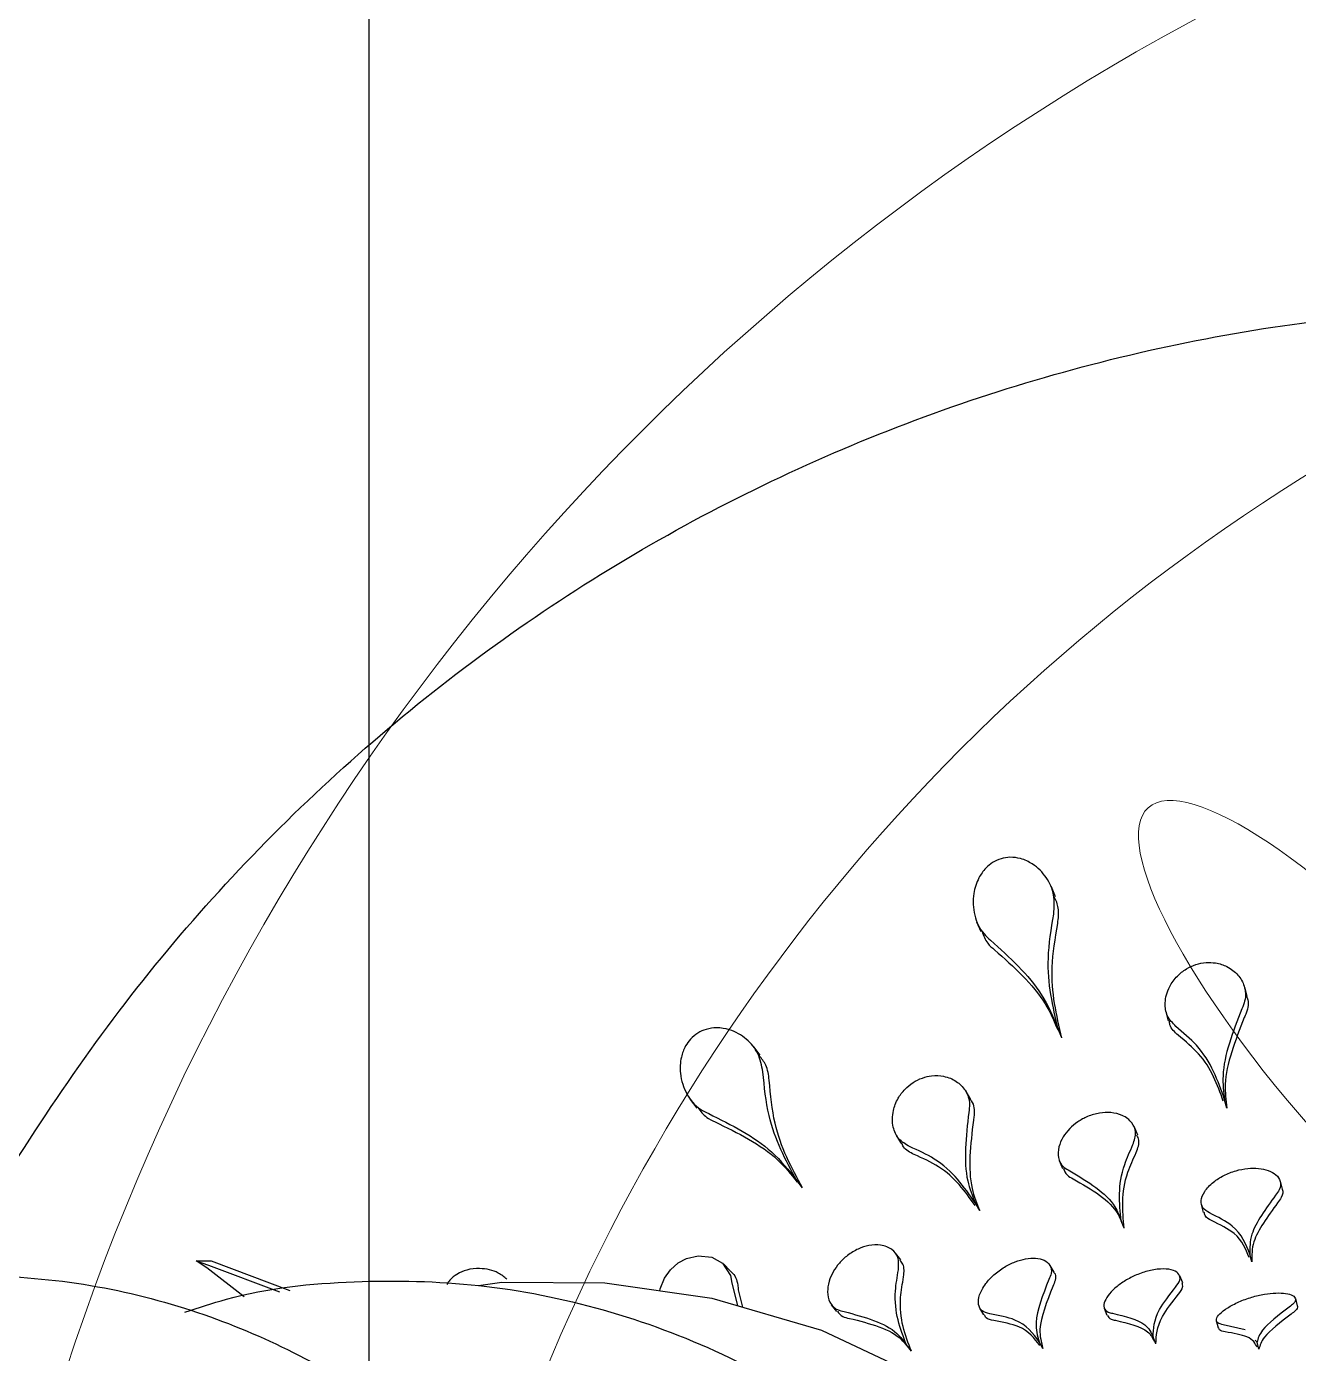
# Model space of a CAD drawing. Header units: millimetres. Extents: x 12325263 to 13848842, y -1463133 to 573208.
# Drawn here: x 12584588.82 to 12584618.47, y -830296.28 to -830265.35 of the extents above; entities that cross this region are included whole.
import ezdxf
from ezdxf.xclip import XClip

# ---------------------------------------------------------------- set-up
doc = ezdxf.new("R2010")
doc.units = ezdxf.units.MM
doc.header["$LTSCALE"] = 1000
doc.header["$XCLIPFRAME"] = 0
doc.linetypes.add('DOTE', pattern=[2.4200000000000004, 2, -0.2, 0.02, -0.2])
for name, color, linetype in [('A-AXIS', 16, 'DOTE'), ('fur202301', 252, 'Continuous'), ('WALL', 5, 'Continuous'), ('WALL-SHATCH', 8, 'Continuous'), ('建筑-楼板开洞', 251, 'Continuous')]:
    doc.layers.add(name, color=color, linetype=linetype)

# ---------------------------------------------------------------- blocks, each defined once
blk = doc.blocks.new('adgshg13-A$C7F010FC0')
at = {"layer": 'WALL-SHATCH'}
h = blk.add_hatch(color=256, dxfattribs=at)
h.dxf.hatch_style = 1
h.paths.add_polyline_path([(-60384.17120504379, -16880.89509773254), (-763.1647881269455, 197.4793643951416), (12587.61850607395, -13153.30393266678), (12587.61850607395, -157996.0197629929), (-162964.8506313562, -188820.4315237999), (-171262.3814957142, -180522.900662899), (-171262.3814957142, -31310.89849328995), (-150707.1909123659, -10755.70791006088), (-131860.0775495768, -7980.895098209381), (-99162.38149428368, -7980.895098209381), (-99162.38149428368, -4980.895097732544), (-76620.42811572552, -4980.895097732544), (-70107.65229141712, -16880.89509773254)], flags=16)
h.paths.add_polyline_path([(-60091.22944009304, -16380.89510011673), (-646.8769880533218, 646.876989364624), (12987.61850607395, -12987.61850786209), (12987.61850607395, -158331.9049158096), (-163100.5840539932, -189250.3835258484), (-171662.3814958334, -180688.5860877037), (-171662.3814958334, -31145.21306848526), (-150777.8961598873, -10260.7277340889), (-131896.6870943308, -7480.895098209381), (-99562.38149428368, -7480.895098209381), (-99562.38149428368, -4580.895097732544), (-76365.55243730545, -4580.895097732544), (-69907.50581622124, -16380.89510774612)])
blk = doc.blocks.new('A$C4C7A72D3')
at = {"layer": 'WALL', "color": 1}
blk.add_blockref('adgshg13-A$C7F010FC0', (210433.0120974779, 205503.5692701337), dxfattribs=at)
blk = doc.blocks.new('qlzw')
at = {"layer": 'A-AXIS'}
blk.add_line((12451166.81071039, 979489.7590900625), (12451166.81071039, 1082089.759090747), dxfattribs=at)
blk = doc.blocks.new('*U1544')
at = {"color": 1, "lineweight": 0}
for radius in [55, 44.5]:
    blk.add_circle((1385, -445), radius, dxfattribs=at)
at = {"color": 1, "lineweight": 0, "extrusion": (0, 0, -0.9999999999999998)}
blk.add_ellipse((1361.194737603073, -423.5656454622513), major_axis=(-6.292103034903455, 5.665435019765821), ratio=0.2570516729456728, dxfattribs=at)
blk = doc.blocks.new('asdgag2019070515155847995')
at = {"color": 1}
for p, q in [((141.4369291849434, -395.9547989589046), (141.2740981937386, -395.7110943586449)), ((141.2740981937386, -395.7110943586449), (141.3694915226661, -395.9975108592771)), ((141.2740981937386, -395.7110943586449), (141.2740981937386, -396.0547394567984)), ((141.2740981937386, -396.0547394567984), (141.9647369501181, -397.8932135938667)), ((141.3694915226661, -395.9975108592771), (141.9973887493834, -397.6534945926396)), ((142.1102052847855, -396.8252316592843), (141.4369291849434, -395.9547989589046)), ((137.710342907114, -407.384903034952), (137.5138913781848, -407.2343873746577)), ((141.352297968464, -408.0040876714047), (141.507673127111, -408.1592289638938)), ((141.7942661044654, -408.1927546671359), (142.3162338789552, -408.3247578668525)), ((141.9455936385784, -408.3438544185483), (142.3515838603489, -408.4453563728603)), ((136.2821441742126, -408.6976989865652), (136.4778772683349, -408.84766422346)), ((139.5729477819987, -409.8408439003979), (139.3980407875497, -409.7068350533373)), ((142.4545377786271, -410.6425158276688), (142.2955334149301, -410.5206911474233)), ((138.5307483391371, -412.1392103290418), (138.3428116366267, -412.0308683410985)), ((141.0897859889083, -412.0039230622351), (141.2490616685245, -412.1259556282312)), ((143.3803954971954, -412.3807472023182), (143.2306615591515, -412.2660252540954)), ((137.3213438438252, -413.6474678834784), (137.5115008985158, -413.7570898428676)), ((133.6040441635996, -414.0033418252133), (133.3753216343466, -413.9087444402394)), ((140.0996624634136, -413.9717323445948), (139.9260975087527, -413.8716754071065)), ((142.5341260966379, -414.0698259388446), (142.3719623859506, -413.976341591333)), ((143.3113110535778, -415.4459309360245), (143.1560711353086, -415.3564380242024)), ((132.5499168464448, -415.6350364045938), (132.7779758723918, -415.7293593513314)), ((141.3773974920623, -415.6084501389996), (141.5397920508403, -415.7020675725071)), ((136.0777361101937, -415.8856160775758), (135.874052592786, -415.80137459049)), ((139.1261008961592, -415.9099531825632), (138.9409665819257, -415.8333834524383)), ((142.5452670527156, -416.9468297982821), (142.3795719654299, -416.8782999587129)), ((140.5116028802004, -417.3421628209762), (140.337234019069, -417.2700455916347)), ((138.1512886639684, -417.5744516994455), (138.3367962415796, -417.6511757838889)), ((143.2081556890626, -418.0801737077418), (143.0478118292522, -418.013857069076)), ((135.6788955181837, -418.3750745033612), (135.4693112135865, -418.3190010812832)), ((141.6122526626568, -418.6286154840491), (141.7781428755261, -418.6972260312759)), ((140.1424548770301, -419.1920247776434), (139.9615997376386, -419.1436377278878)), ((137.7097836858593, -419.7327258529258), (137.516197145218, -419.6809325737995)), ((142.8404844722245, -419.5366148213507), (142.6734189304989, -419.4919171183719)), ((142.879768476123, -420.1566145109828), (142.7608195843641, -419.6509312763228)), ((134.8921000699047, -420.1424735161709), (135.1040863567032, -420.1991895766114)), ((141.2919122399762, -420.3138529491262), (141.1187646228354, -420.2675280107651)), ((143.1675517961849, -420.4384159233887), (143.12361174752, -420.3953892025165)), ((143.3308877986856, -420.4821157947299), (143.1675517961849, -420.4384159233887)), ((139.4175197419245, -420.9759742601891), (139.598661362892, -421.0244379460928)), ((142.1514802542515, -421.3301774618449), (142.3186835986562, -421.3749120355933))]:
    blk.add_line(p, q, dxfattribs=at)
at = {"color": 1, "flags": 128}
for points in [[(141.8472083569504, -402.2907571550459), (141.7715064380318, -402.8350174046936), (141.7838103659451, -405.2338982627844), (142.1407675875816, -407.7261448174831), (142.8916531307623, -410.287833059032), (144.1578221404925, -412.9733757674112), (146.0521398007404, -415.6837908335146), (148.6300152612384, -418.2248886254965), (151.8241434046067, -420.3592903313111), (154.9739451771602, -421.7199519218411), (157.7964515108615, -422.4440838288865), (160.2772267861292, -422.7382976938388), (162.7873081762809, -422.7221104559139), (165.4026008686051, -422.3744905020576), (168.2048727620859, -421.5989367759903), (171.0741836770903, -420.2886916610296), (173.9472732541617, -418.2921596812666), (175.3808497691061, -416.9289922961616), (176.7464505261742, -415.2856620752136), (177.9758447003551, -413.341630966228), (178.9819072242826, -411.0768360754009), (179.6482881738339, -408.5400957032107), (179.8997880029492, -405.8123638387187), (179.8997880029492, -405.8123638387187)], [(141.9675245713443, -406.5165759838419), (141.9227928020991, -406.5218246658333), (141.6777347023599, -406.6215092890197), (141.4820823348127, -406.7617393147084), (141.322332697222, -406.9438169316854), (141.2175779282115, -407.1387162051979), (141.1528846479487, -407.4087809444754), (141.1866269682068, -407.7265644563595), (141.3284604412038, -407.9788074477692), (141.613178731408, -408.1616467051208), (141.7942661044654, -408.1927546671359), (141.7942661044654, -408.1927546671359)]]:
    blk.add_lwpolyline(points, dxfattribs=at)
at = {"color": 1}
for points, knots in [([(143.5307430371176, -371.8752459525131), (143.3663550072815, -372.1474784946186), (142.8999923248775, -372.9197919287835), (142.3043279845733, -374.4169311051373), (141.7838257977273, -376.3395255824435), (141.5902367513627, -378.2711814703653), (141.6571396403015, -380.1503519855905), (141.9814611396287, -382.0498577637482), (142.614387370646, -383.9782452819636), (143.4331980866846, -385.6543464179849), (144.2166239533108, -386.9045197613304), (145.0660630834755, -388.0602164109587), (146.1701004605275, -389.3356386163505), (147.7846324488055, -390.8480373483617), (149.8549946593121, -392.3772527363035), (152.3473186427727, -393.7957566307741), (155.2087319397833, -394.9930947654648), (158.3782069573645, -395.8866495432449), (161.673837458482, -396.3807089331094), (164.8717103071976, -396.4552710182033), (167.7887279179413, -396.1594879050972), (170.3706666433718, -395.569013357861), (172.607955226209, -394.7511214028345), (174.5156156311277, -393.755261551938), (176.1451433137991, -392.6019443159457), (177.5992157713044, -391.2100735798595), (178.8429767773487, -389.4992560704704), (179.6801606470253, -387.5818584615481), (180.0465935179964, -385.6177041559131), (180.0007054011803, -383.7682224476011), (179.5835236005951, -381.9264200886828), (178.7525501758792, -380.1401993752806), (177.9209863629658, -378.8282908991678), (177.2576160053723, -378.1906734943041), (177.1289161432069, -378.0669699652353)], [0, 0, 0, 0, 0.01388035491452171, 0.0393780417375626, 0.07161184206340294, 0.1028335601660912, 0.1270542469344413, 0.1565454751473933, 0.1893909291722147, 0.2166137579500179, 0.2370556499121681, 0.2519367094253457, 0.2770454299045189, 0.3074186002616315, 0.3423018297972287, 0.3796242761627296, 0.4192663786205066, 0.4612520223142804, 0.5049254081984518, 0.5466433857934978, 0.5858978823102147, 0.6227281014660283, 0.6571903789005483, 0.6896744803981254, 0.7203072626493878, 0.7511073626251156, 0.7872055008365074, 0.8257812671747728, 0.8594506465861876, 0.8909937546676496, 0.9229780770724237, 0.9564023304253678, 0.9915416584309799, 1, 1, 1, 1]), ([(142.8966561688576, -384.4687191516859), (142.7742662504315, -384.7535400346969), (142.4590277005918, -385.4871503243921), (142.079693737207, -386.7748957237345), (141.6958373372909, -388.6451311854762), (141.554150986718, -390.945187591482), (141.8282879784238, -393.5493059162982), (142.499545912724, -395.9998335668934), (143.477657135576, -398.2225244174479), (144.7298785680905, -400.2754880638677), (146.312378679635, -402.2503722282709), (148.2979091955349, -404.1522588293883), (150.657415158581, -405.8662915993482), (153.3010240255389, -407.3001419734792), (156.1460384500679, -408.3942256859154), (159.1125729272608, -409.1185299271019), (162.111966951983, -409.4528959725867), (165.0558784834575, -409.4010372940684), (167.8548023959156, -408.9791781948297), (170.3802238167264, -408.2371544237831), (172.5411356643308, -407.2742326403386), (174.4247419866733, -406.1219024356687), (176.2034080754966, -404.6691808250616), (177.8306315857917, -402.8058073438006), (179.0154132109601, -400.7318002543761), (179.6981577470433, -398.7373962693382), (180.0164734746795, -396.846944617806), (180.0294905607589, -394.9306924517732), (179.7343994604889, -393.1285479960497), (179.2244186108001, -391.5742575179902), (178.8106145160273, -390.5807302306639), (178.4949528963771, -390.0596403130912), (178.427361468086, -389.9480613311753)], [0, 0, 0, 0, 0.01356638224066062, 0.03494279450206082, 0.05893404645842246, 0.09814197494072308, 0.1367306290718865, 0.173952028159488, 0.2084539172653347, 0.2411537282514999, 0.2763384662874168, 0.3144440355263639, 0.3543187459080434, 0.3945135048557268, 0.4350455764562193, 0.4758939176718722, 0.5164496193049786, 0.5565636692682248, 0.5962714343966659, 0.6346676108054976, 0.6694976551398711, 0.7007505519613789, 0.7348795038680824, 0.7757753965414127, 0.8181639645188556, 0.8515929237192219, 0.8802828281814097, 0.9132366727874857, 0.9477778542758234, 0.970778041199786, 0.9937428141795902, 1, 1, 1, 1]), ([(142.4717133385129, -395.4460331557784), (142.3637035577558, -395.7672181850648), (141.9308187700808, -397.0544729846297), (141.7037881589495, -399.3509800769971), (141.7608147454448, -402.3090844881372), (142.3426136015914, -405.2237866611104), (143.3899060909171, -408.0435774637735), (144.9896418186836, -410.8208416738198), (147.2465649440419, -413.5131217470043), (150.184648006456, -415.8849728176137), (153.5310709418263, -417.6619128554594), (156.7525548923295, -418.6652111760341), (159.5581286048982, -419.0980598666356), (162.0630167282652, -419.1647794645396), (164.4253500399645, -418.9527513339999), (166.8646098552272, -418.4448792322073), (169.4844140131027, -417.5280746200006), (172.2358388449065, -416.0594608136453), (174.865532212425, -413.9748363189865), (177.0495179777499, -411.3977475823485), (178.5555801594164, -408.7319075016421), (179.476058957167, -406.0736678184476), (179.8991212351248, -403.4921798466821), (179.9401298617013, -401.1115847910987), (179.6805920496117, -399.6872047564248), (179.5630124730524, -399.0419115137192)], [0, 0, 0, 0, 0.01521441620743758, 0.06097678413484459, 0.1049859806344428, 0.149309477412463, 0.1936783526385038, 0.240120383433771, 0.2919011467007232, 0.349755282047423, 0.4075964433317244, 0.4569219176919889, 0.4973670456456183, 0.5319595275194491, 0.5667179467866714, 0.6020971735969476, 0.642973007940542, 0.6907306504939064, 0.7438978119916949, 0.7958773107459063, 0.844687560979919, 0.8894549609336085, 0.930668706746134, 0.9685905350236842, 1, 1, 1, 1]), ([(141.7020849848632, -402.9524113839143), (141.6491638394073, -402.8878858445096), (141.5062116205227, -402.713587407954), (141.4358340895269, -402.3798320129281), (141.4653423149139, -402.0398510783562), (141.5677951702382, -401.8003475031001), (141.6916763575282, -401.6356644168845), (141.7889184264932, -401.5729108626838), (141.8249922331888, -401.5496312279138)], [0, 0, 0, 0, 0.1811645102163043, 0.4893673206440418, 0.6785582553495012, 0.8206779094917012, 0.9334770174610616, 1, 1, 1, 1]), ([(136.8686915510334, -408.9185536745936), (136.7220536959358, -408.8907825044007), (136.4259163008537, -408.8346981871873), (136.090304976562, -408.5499657228938), (135.8874175834935, -408.206892492075), (135.8277550537605, -407.8689572359435), (135.8605700335465, -407.6099487828906), (135.9542008154094, -407.3964024586021), (136.0935859733727, -407.2293311040848), (136.2886256880593, -407.0917877912871), (136.5683791490737, -406.9915048885741), (136.9669970169198, -406.9782757837675), (137.4003665631171, -407.1229792938684), (137.7057457228657, -407.3775427293731), (137.8087442466058, -407.5907111637061), (137.8397704665549, -407.6549238139414)], [0, 0, 0, 0, 0.1086373521703732, 0.2193948134459302, 0.3284504652936774, 0.3953945034721379, 0.4456826611347642, 0.4855959254893889, 0.5256513142130783, 0.5631134582544483, 0.6185076565824279, 0.7015304202608782, 0.8226564665752824, 0.9465788740458967, 1, 1, 1, 1]), ([(137.6955480324104, -407.4043081765412), (137.7810675452929, -407.4651047035004), (137.9264545838814, -407.5684615335194), (138.0012393740471, -407.7340464070439), (138.0320342713967, -407.8022309757071)], [0, 0, 0, 0, 0.5882197831392684, 0.9999999999999999, 0.9999999999999999, 0.9999999999999999, 0.9999999999999999]), ([(137.8397704665549, -407.6549238139414), (138.1058058317285, -408.1869803320733), (138.5211400499102, -409.0176265085465), (139.1661729193293, -409.5245962868212), (139.3980407875497, -409.7068350533373)], [0, 0, 0, 0, 0.6405332793506203, 0.9999999999999999, 0.9999999999999999, 0.9999999999999999, 0.9999999999999999]), ([(138.0320342713967, -407.8022309757071), (138.2928770531435, -408.33696733549), (138.6682569119148, -409.1065084757283), (139.2566664104816, -409.5766233988688), (139.4362037300598, -409.7200663315016)], [0, 0, 0, 0, 0.6948768852128119, 0.9999999999999999, 0.9999999999999999, 0.9999999999999999, 0.9999999999999999]), ([(141.512011940591, -408.1548323054449), (141.5175546302926, -408.16318985424), (141.5864387664478, -408.267056616256), (141.747261519311, -408.3250177892623), (141.9096348194871, -408.3404392205412), (141.9455936385784, -408.3438544185483)], [0, 0, 0, 0, 0.06378127127108672, 0.7926672651789064, 1, 1, 1, 1]), ([(137.0609553747345, -409.065860841074), (136.9384281660896, -409.0496479264693), (136.7210371063557, -409.020882531011), (136.5596310072578, -408.8900430482463), (136.4891975200735, -408.8329480633838)], [0, 0, 0, 0, 0.563625754014345, 1, 1, 1, 1]), ([(139.3980407875497, -409.7068350533373), (138.9245223067701, -409.4499051208259), (138.1852714179549, -409.0487894777907), (137.2168146653567, -408.9529899391346), (136.8686915510334, -408.9185536745936)], [0, 0, 0, 0, 0.6405382687117033, 1, 1, 1, 1]), ([(139.5729477819987, -409.8408439003979), (139.1009376149159, -409.585702874756), (138.3670143412892, -409.1889869888546), (137.4044595335145, -409.0982440244989), (137.0609553747345, -409.065860841074)], [0, 0, 0, 0, 0.6431328889266015, 1, 1, 1, 1]), ([(141.4845170213375, -412.0778134346474), (141.3812346351333, -412.0835455131019), (141.1882825945504, -412.0942541604163), (140.9915159416851, -411.9336184139829), (140.8930825430434, -411.6962087149732), (140.8994071022607, -411.4103869348764), (140.9840070568025, -411.1379170056898), (141.1314463317394, -410.8926376670133), (141.3224856657907, -410.692722937034), (141.5333627350628, -410.5457195772906), (141.7663789596409, -410.4476432747906), (142.0171915593091, -410.4124889505329), (142.2550559930969, -410.4692626565811), (142.4103755371179, -410.6124817640521), (142.4433017082047, -410.7593462010846), (142.4555959559511, -410.8141835739953)], [0, 0, 0, 0, 0.1046713687342077, 0.1955468826840422, 0.296449330050007, 0.3737677869335641, 0.4371775887261016, 0.5009111478070032, 0.5571343843373416, 0.6129709579976147, 0.675765541638137, 0.7507262806881295, 0.840256364811533, 0.94035368751076, 1, 1, 1, 1]), ([(142.4447198051494, -410.6554066038807), (142.492146928329, -410.6911353009637), (142.5790357948281, -410.756592062593), (142.6023428002372, -410.8790920096799), (142.6129279898014, -410.934727001586)], [0, 0, 0, 0, 0.5458365698726447, 1, 1, 1, 1]), ([(142.4555959559511, -410.8141835739953), (142.5802525782492, -411.2872463567182), (142.7430910100229, -411.9052062283154), (143.1380523780826, -412.19749127666), (143.2306615591515, -412.2660252540954)], [0, 0, 0, 0, 0.7655234637984805, 1, 1, 1, 1]), ([(142.6129279898014, -410.934727001586), (142.7321697031148, -411.4120914376108), (142.876040797215, -411.9880556131247), (143.2348449556157, -412.262830877502), (143.296268893173, -412.3098698563408)], [0, 0, 0, 0, 0.828809253095242, 1, 1, 1, 1]), ([(138.6084705116227, -412.3383152161841), (138.5546016967855, -412.2464590531308), (138.4475475004874, -412.0639120051055), (138.1491813634057, -411.9328364733374), (137.8162116198801, -411.9288398937788), (137.5023546472657, -412.0471238445607), (137.2756163072772, -412.2135578422458), (137.1091520108748, -412.4135448522866), (137.0017896564677, -412.6330050227116), (136.9461971300188, -412.8827683376148), (136.9609070641454, -413.1680951237795), (137.0776539018843, -413.4447927559377), (137.3008139820304, -413.6627147407853), (137.5587824180257, -413.753047362261), (137.7481012672652, -413.7264991395059), (137.8108847262338, -413.7176949986606)], [0, 0, 0, 0, 0.09847904298628878, 0.1957088097257974, 0.3073268442669306, 0.3816917503444772, 0.4398184192977554, 0.4892341746372305, 0.5387464798326165, 0.5866526730237818, 0.6537097621169443, 0.7433953390289676, 0.8352374438572595, 0.9453601080008289, 0.9999999999999999, 0.9999999999999999, 0.9999999999999999, 0.9999999999999999]), ([(138.7938080944587, -412.4451588741504), (138.745056982385, -412.3468785390723), (138.68042501132, -412.2165829976439), (138.5540540351067, -412.1652132864692), (138.5230031206738, -412.1525911213248)], [0, 0, 0, 0, 0.7542877839609223, 1, 1, 1, 1]), ([(141.641849093372, -412.1983568670112), (141.5353307903279, -412.2096407128265), (141.3816840695217, -412.2259170480538), (141.2876328183338, -412.1397114869906), (141.2587842049543, -412.113269444555)], [0, 0, 0, 0, 0.6932675805254136, 1, 1, 1, 1]), ([(143.2306615591515, -412.2660252540954), (142.8528583454899, -412.1195139603806), (142.3590915873647, -411.9280322337872), (141.6508508606348, -412.0493268098799), (141.4845170213375, -412.0778134346474)], [0, 0, 0, 0, 0.7651450672774757, 1, 1, 1, 1]), ([(143.3803954971954, -412.3807472023182), (143.0037711996119, -412.2355199420126), (142.5123317709658, -412.0460196713102), (141.806704931194, -412.1695065785898), (141.641849093372, -412.1983568670112)], [0, 0, 0, 0, 0.7663696791499376, 1, 1, 1, 1]), ([(139.9260975087527, -413.8716754071065), (139.5475698434748, -413.6080455119372), (139.0176895132754, -413.2390043058549), (138.699388571782, -412.5384254705277), (138.6084705116227, -412.3383152161841)], [0, 0, 0, 0, 0.7143644065050933, 0.9999999999999999, 0.9999999999999999, 0.9999999999999999, 0.9999999999999999]), ([(139.9843699007761, -413.8635361504857), (139.6513186711818, -413.6285957358778), (139.1694320309907, -413.2886640809593), (138.8824464296922, -412.6442060587578), (138.7938080944587, -412.4451588741504)], [0, 0, 0, 0, 0.6911401860967078, 0.9999999999999999, 0.9999999999999999, 0.9999999999999999, 0.9999999999999999]), ([(133.1887628077529, -415.6985801514238), (133.0380921524484, -415.7098914724193), (132.7338103661314, -415.7327348693507), (132.3301199893467, -415.5451868141536), (132.0406110214535, -415.2668412287603), (131.8923263095785, -414.9562415409018), (131.8553182340693, -414.6977842847118), (131.8897460377775, -414.4674041076214), (131.9811779544689, -414.2699908444774), (132.1347566468176, -414.0866201259196), (132.3808995352592, -413.9172058678232), (132.7662517030258, -413.800920498732), (133.2278138946276, -413.8279813535046), (133.5940430604387, -413.994258946972), (133.7517135273665, -414.1731613154989), (133.7992085460573, -414.2270520108286)], [0, 0, 0, 0, 0.1086373521703196, 0.2193948134459218, 0.3284504652936605, 0.3953945034721361, 0.4456826611347756, 0.4855959254893795, 0.5256513142130711, 0.5631134582544289, 0.6185076565824282, 0.7015304202608438, 0.8226564665753114, 0.9465788740458356, 1, 1, 1, 1]), ([(137.5151630549226, -413.75067946536), (137.524566614069, -413.7588290145504), (137.6216421050485, -413.8429588595172), (137.7968487918843, -413.8580517137307), (137.9600747039076, -413.8306147722178), (137.9962223470211, -413.8245386566268)], [0, 0, 0, 0, 0.07706975190910614, 0.7956100999545449, 1, 1, 1, 1]), ([(137.8108847262338, -413.7176949986606), (138.3778154787142, -413.6529886310454), (139.1711072078906, -413.5624466765439), (139.7584910818841, -413.8030272156466), (139.9260975087527, -413.8716754071065)], [0, 0, 0, 0, 0.7146560686106518, 1, 1, 1, 1]), ([(137.9962223470211, -413.8245386566268), (138.5615923595615, -413.7581207822659), (139.3507553581148, -413.6654124152847), (139.9342059686314, -413.9040568965138), (140.0996624634136, -413.9717323445948)], [0, 0, 0, 0, 0.7164173070913619, 1, 1, 1, 1]), ([(133.5945691596717, -414.0263380152173), (133.6919421032071, -414.0620157765225), (133.8591073525604, -414.1232656717766), (133.9748015932273, -414.2618101520929), (134.0231045235414, -414.319653163082)], [0, 0, 0, 0, 0.5824949950322259, 1, 1, 1, 1]), ([(142.5051680952311, -414.2074316899525), (142.4873966996092, -414.1410524469102), (142.4518856254872, -414.0084122889093), (142.2936866679229, -413.9293403374031), (142.0746607659385, -413.9504079006729), (141.8260030148085, -414.0832716369769), (141.5950363690499, -414.294666396745), (141.4140826039948, -414.5397466521244), (141.2871436374262, -414.8017103958991), (141.2175872100051, -415.0533583773067), (141.2035785324406, -415.289177289349), (141.252214561915, -415.4933486115187), (141.3719196228776, -415.6289911285858), (141.5341707793996, -415.6589838513755), (141.6596233739983, -415.6067715549725), (141.7075823098421, -415.586811477202)], [0, 0, 0, 0, 0.0858796400013147, 0.1716061930840068, 0.2630592345904473, 0.3546407551291763, 0.4242962488531052, 0.494216484213342, 0.5575532949871999, 0.6199147975626713, 0.6874341144836633, 0.7640420864073086, 0.8505339508250965, 0.9428610675745255, 1, 1, 1, 1]), ([(142.6661049437243, -414.3002087827772), (142.6515992649365, -414.2299049649155), (142.6301220944151, -414.125812840357), (142.552012669621, -414.0933213650133), (142.5266583438497, -414.0827746263822)], [0, 0, 0, 0, 0.6753999929984973, 1, 1, 1, 1]), ([(133.7992085460573, -414.2270520108286), (134.2017043475062, -414.6712271978031), (134.8300804675091, -415.3646731211338), (135.5980081525631, -415.6859031071654), (135.874052592786, -415.80137459049)], [0, 0, 0, 0, 0.6405332793506867, 1, 1, 1, 1]), ([(134.0231045235414, -414.319653163082), (134.4210173385218, -414.7685001110076), (134.9860760231968, -415.4058881246019), (135.6790277024265, -415.7033678726875), (135.8840046487749, -415.791363175842)], [0, 0, 0, 0, 0.7041973434231127, 1, 1, 1, 1]), ([(143.1560711353086, -415.3564380242024), (142.9609907821286, -415.2121045078966), (142.6506651293021, -414.9825048193452), (142.5445689090993, -414.4173227290739), (142.5051680952311, -414.2074316899525)], [0, 0, 0, 0, 0.6286311183902829, 1, 1, 1, 1]), ([(143.2467650857288, -415.3733748731902), (143.0791635559872, -415.2463568265666), (142.7976496550255, -415.033009466948), (142.7039996641688, -414.5113102371106), (142.6661049437243, -414.3002087827772)], [0, 0, 0, 0, 0.595357941726655, 1, 1, 1, 1]), ([(141.7075823098421, -415.586811477202), (142.0676246243529, -415.4432155094692), (142.642083508661, -415.2141036352259), (143.0163691828493, -415.3177514976705), (143.1560711353086, -415.3564380242024)], [0, 0, 0, 0, 0.62675039475964, 1, 1, 1, 1]), ([(135.874052592786, -415.80137459049), (135.3414820143953, -415.6766994378995), (134.5100397563074, -415.48205822194), (133.5381279501598, -415.6413285582676), (133.1887628077529, -415.6985801514238)], [0, 0, 0, 0, 0.6405382687116835, 0.9999999999999999, 0.9999999999999999, 0.9999999999999999, 0.9999999999999999]), ([(136.0777361101937, -415.8856160775758), (135.5470538474619, -415.7622833205387), (134.7219020396005, -415.5705146139371), (133.7570004467852, -415.7331441682763), (133.4126587850042, -415.7911813036771)], [0, 0, 0, 0, 0.6431328889265868, 0.9999999999999999, 0.9999999999999999, 0.9999999999999999, 0.9999999999999999]), ([(141.8685191583354, -415.6795885699685), (142.2270082873292, -415.5353535513859), (142.7995005398989, -415.305016233644), (143.1720488932915, -415.4075884466874), (143.3113110535778, -415.4459309360245)], [0, 0, 0, 0, 0.6261903449842067, 1, 1, 1, 1]), ([(133.4126587850042, -415.7911813036771), (133.2886432493106, -415.8072414204362), (133.0659969495609, -415.8360742937075), (132.8712176745757, -415.7505100233248), (132.7849318378139, -415.7126056509442)], [0, 0, 0, 0, 0.5570069991029544, 0.9999999999999999, 0.9999999999999999, 0.9999999999999999, 0.9999999999999999]), ([(138.564005445689, -417.5444706452545), (138.4639112579171, -417.5769374499214), (138.2769154673442, -417.6375918938429), (138.0397075326182, -417.5340039973962), (137.8784803303424, -417.3307278001448), (137.8071304357145, -417.0534538828651), (137.816290068673, -416.7686588569195), (137.894498631591, -416.4937171282945), (138.0277814422734, -416.2511688471423), (138.1948812257033, -416.0544787923573), (138.39701188053, -415.8992005370092), (138.6337743666954, -415.7999523604522), (138.8829655817244, -415.7927004749072), (139.0747854944784, -415.8902865905548), (139.1473547350615, -416.0232831992907), (139.1744511842262, -416.0729424998863)], [0, 0, 0, 0, 0.1046713687328019, 0.1955468826824635, 0.2964493300483491, 0.3737677869322529, 0.4371775887249931, 0.5009111478061407, 0.557134384336512, 0.6129709579967263, 0.6757655416371197, 0.7507262806868876, 0.8402563648101459, 0.9403536875091599, 1, 1, 1, 1]), ([(139.1197162047029, -415.9254629043862), (139.1746551929973, -415.9470772608765), (139.2764663731214, -415.987132296199), (139.3320694910362, -416.0977792254416), (139.3576682554558, -416.1487192661734)], [0, 0, 0, 0, 0.5396163275025377, 1, 1, 1, 1]), ([(141.5399867969099, -415.7017259269487), (141.5402454903815, -415.7020261842408), (141.5824327105656, -415.7509902736056), (141.6983936356846, -415.7476612402825), (141.8214102340862, -415.6984383578529), (141.8685191583354, -415.6795885699685)], [0, 0, 0, 0, 0.003792734106686998, 0.6185047563859074, 1, 1, 1, 1]), ([(139.1744511842262, -416.0729424998863), (139.4267128387, -416.49645774276), (139.756241138326, -417.0496938694851), (140.2268801864702, -417.2281919785892), (140.337234019069, -417.2700455916347)], [0, 0, 0, 0, 0.7655234637984721, 0.9999999999999999, 0.9999999999999999, 0.9999999999999999, 0.9999999999999999]), ([(139.3576682554558, -416.1487192661734), (139.6054067332298, -416.5788597145583), (139.9003388476558, -417.090940908296), (140.3242824559566, -417.2610032664961), (140.3921198602766, -417.2882158229477)], [0, 0, 0, 0, 0.8399848533906261, 1, 1, 1, 1]), ([(141.8832345590927, -418.5400142805302), (141.8277822269592, -418.5792231573723), (141.7169344301801, -418.6576007186086), (141.5815263630357, -418.6332320954534), (141.4856105414219, -418.5040223393007), (141.4483403749764, -418.2697520097136), (141.481371473521, -417.9717718106695), (141.5761492454913, -417.6658545653918), (141.7108414785471, -417.3915788076119), (141.8700069158804, -417.1611671741121), (142.0445258794352, -416.9821553463116), (142.2210933973547, -416.8715936231893), (142.3745082828682, -416.8556736913742), (142.4654101331253, -416.9330409551039), (142.486247488996, -417.0328748599277), (142.4936802785378, -417.0684861351619)], [0, 0, 0, 0, 0.08268954722005162, 0.1652943046787503, 0.2515680544604957, 0.3387120875767178, 0.4209784028489567, 0.4948957916712058, 0.5627549355260659, 0.629951579336804, 0.701267488201818, 0.7794133665264801, 0.8640836743493834, 0.9515179353722049, 1, 1, 1, 1]), ([(140.337234019069, -417.2700455916347), (139.9240882645827, -417.2275079662213), (139.3841308497358, -417.1719137741602), (138.7199836906511, -417.4736146957148), (138.564005445689, -417.5444706452545)], [0, 0, 0, 0, 0.765145067277461, 1, 1, 1, 1]), ([(142.4936802785378, -417.0684861351619), (142.5650410302915, -417.3643303388963), (142.6825758304913, -417.8516008871957), (142.9447970574256, -417.9680927422014), (143.0478118292522, -418.013857069076)], [0, 0, 0, 0, 0.607145659324058, 1, 1, 1, 1]), ([(142.5426145580132, -416.9532967631822), (142.5772061306052, -416.9733150085085), (142.6337709450163, -417.0060492284247), (142.6515262448229, -417.1000907946145), (142.6584234635811, -417.1366222925135)], [0, 0, 0, 0, 0.6115388023134791, 1, 1, 1, 1]), ([(142.6584234635811, -417.1366222925135), (142.7270881971344, -417.436270531558), (142.8304094376508, -417.8871575869853), (143.0660551518667, -417.9995670299395), (143.1450966245029, -418.0372719726292)], [0, 0, 0, 0, 0.6645749362639592, 1, 1, 1, 1]), ([(140.5116028802004, -417.3421628209762), (140.0999127482064, -417.3005629140534), (139.5627175387926, -417.2462811369332), (138.9016645457596, -417.5494240335538), (138.7472225171514, -417.6202474115416)], [0, 0, 0, 0, 0.7663696791499073, 0.9999999999999999, 0.9999999999999999, 0.9999999999999999, 0.9999999999999999]), ([(138.7472225171514, -417.6202474115416), (138.6454941513948, -417.6587004705216), (138.4970284735318, -417.7148201115779), (138.3797937647905, -417.6552191281226), (138.3428880164865, -417.6364566153497)], [0, 0, 0, 0, 0.6851979003239449, 1, 1, 1, 1]), ([(143.0478118292522, -418.013857069076), (142.8520355150104, -418.021106600936), (142.5299020998646, -418.0330350970617), (142.0654257589485, -418.397178662417), (141.8832345590927, -418.5400142805302)], [0, 0, 0, 0, 0.6077491637325645, 1, 1, 1, 1]), ([(143.2081556890626, -418.0801737077418), (143.0133216155227, -418.0877362236497), (142.6925865190569, -418.1001855896902), (142.2296847552061, -418.4649616241804), (142.047977744136, -418.6081504331087)], [0, 0, 0, 0, 0.6074610250269996, 1, 1, 1, 1]), ([(135.8082098932937, -418.5453025096213), (135.7306844030973, -418.4707186959567), (135.576616928447, -418.3224972242024), (135.2488738012034, -418.2737264762982), (134.9214406353422, -418.3565427201102), (134.6455608941615, -418.5523501253338), (134.467925689416, -418.7719407860423), (134.3582908799872, -419.0082222152851), (134.3117342866026, -419.247915705957), (134.3239720466081, -419.5033781859674), (134.4145871305373, -419.7748595416197), (134.602943372447, -420.011450044869), (134.8800465215463, -420.163610260759), (135.1573381528724, -420.1835806215531), (135.3360749445856, -420.108649885573), (135.3953491020948, -420.0838007417042)], [0, 0, 0, 0, 0.09847904299159506, 0.1957088097305953, 0.307326844270955, 0.38169175034769, 0.4398184193003425, 0.4892341746394235, 0.5387464798342988, 0.5866526730252616, 0.6537097621180588, 0.7433953390296275, 0.8352374438574798, 0.9453601080003753, 1, 1, 1, 1]), ([(136.0149271027185, -418.6006088485592), (135.9407560662366, -418.5183097543195), (135.84346912615, -418.4103616099455), (135.7073252375703, -418.3936375058256), (135.6749767183792, -418.3896637700382)], [0, 0, 0, 0, 0.7623947899023532, 1, 1, 1, 1]), ([(137.516197145218, -419.6809325737995), (137.0726766779553, -419.5253644676413), (136.4518164659385, -419.3075931119965), (135.9512029406615, -418.7146641236031), (135.8082098932937, -418.5453025096213)], [0, 0, 0, 0, 0.7143644065119629, 1, 1, 1, 1]), ([(137.5507441312075, -419.6498278955114), (137.1654928291682, -419.5118876500055), (136.6055063686799, -419.3113830301445), (136.1553816180676, -418.769648704445), (136.0149271027185, -418.6006088485592)], [0, 0, 0, 0, 0.6879654029020082, 1, 1, 1, 1]), ([(142.047977744136, -418.6081504331087), (141.9919604586903, -418.6497858821531), (141.8907505047973, -418.7250112047768), (141.8152625598013, -418.700134989107), (141.7815553925466, -418.6890271691955)], [0, 0, 0, 0, 0.5534764220443547, 0.9999999999999999, 0.9999999999999999, 0.9999999999999999, 0.9999999999999999]), ([(140.154411280062, -419.3308541357983), (140.1185516561382, -419.2715249237372), (140.0468963366002, -419.1529722528649), (139.8685655696318, -419.1181385952514), (139.6576432874426, -419.1957247111131), (139.4480943256058, -419.3888217150234), (139.2774592933711, -419.6530087576248), (139.1653692217078, -419.9366108927061), (139.1111769690178, -420.2223851298331), (139.1108417815994, -420.4832206560532), (139.1611061617732, -420.7142736039241), (139.2647690810263, -420.8984245738247), (139.4202442129608, -420.9978934436222), (139.5892490155529, -420.9843411381589), (139.6994298165664, -420.9011538090999), (139.7415505077224, -420.8693523773691)], [0, 0, 0, 0, 0.08587963999742752, 0.1716061930807601, 0.2630592345878276, 0.3546407551272261, 0.4242962488517166, 0.4942164842124562, 0.5575532949867745, 0.6199147975626658, 0.6874341144841819, 0.7640420864083649, 0.8505339508267844, 0.9428610675769403, 1, 1, 1, 1]), ([(140.3339130480308, -419.3788790925755), (140.3002539218869, -419.3147796503617), (140.2509395647794, -419.2208668377134), (140.1656710200477, -419.2098984387703), (140.138601827668, -419.2064164320473)], [0, 0, 0, 0, 0.6825420494963419, 1, 1, 1, 1]), ([(141.1187646228354, -420.2675280107651), (140.8844816754572, -420.1796361641027), (140.5117942288052, -420.0398215065361), (140.2511911592446, -419.522843630577), (140.154411280062, -419.3308541357983)], [0, 0, 0, 0, 0.6286311183860496, 1, 1, 1, 1]), ([(135.3953491020948, -420.0838007417042), (135.9347625754308, -419.873660632642), (136.6895500821993, -419.579616937961), (137.332683038665, -419.6584406973561), (137.516197145218, -419.6809325737995)], [0, 0, 0, 0, 0.7146560686062827, 0.9999999999999999, 0.9999999999999999, 0.9999999999999999, 0.9999999999999999]), ([(141.1978414950427, -420.2547404205543), (140.9992357634474, -420.177387392614), (140.6632959712297, -420.0465454565128), (140.4294930179603, -419.5726217480842), (140.3339130480308, -419.3788790925755)], [0, 0, 0, 0, 0.591194418473441, 1, 1, 1, 1]), ([(142.7608195843641, -419.6509312763228), (142.7492001336068, -419.6001909973565), (142.7259648009203, -419.4987258901238), (142.6345780403353, -419.4759778447333), (142.5111263950821, -419.5538363346132), (142.3667352760676, -419.7369966144906), (142.2269260801841, -420.0008162589511), (142.1152696886566, -420.3053998922114), (142.0441352485213, -420.6097945923102), (142.0149391861632, -420.8876745097223), (142.0261925293598, -421.1200561914593), (142.0760333461221, -421.2842190247611), (142.1596056642011, -421.3508880048175), (142.2554143753368, -421.31271755544), (142.3215139082167, -421.2246594675817), (142.3479587931652, -421.1894295131206)], [0, 0, 0, 0, 0.08015175857109161, 0.1602791215256454, 0.2424579532660175, 0.3257110591506056, 0.4068951109658062, 0.4834257762339083, 0.5558184769148258, 0.6272387118166168, 0.701086154573449, 0.7792437193768026, 0.8612373667464674, 0.9444843535267893, 1, 1, 1, 1]), ([(142.9271988642868, -419.6954453656217), (142.9171885743272, -419.6408685272909), (142.9017469186801, -419.556679043686), (142.8538017063402, -419.5516514297924), (142.8369375311304, -419.5498830319266)], [0, 0, 0, 0, 0.6482619087880458, 1, 1, 1, 1]), ([(135.602066349471, -420.13910709013), (136.139552292414, -419.9277140149497), (136.889793693088, -419.6326442495338), (137.5286227990873, -419.7106147705927), (137.7097836858593, -419.7327258529258)], [0, 0, 0, 0, 0.7164173070911966, 1, 1, 1, 1]), ([(143.2872019449715, -420.4391670671757), (143.1974006185774, -420.3947255900712), (143.0343259291258, -420.3140221181675), (142.9604107197374, -419.8872184473439), (142.9271988642868, -419.6954453656217)], [0, 0, 0, 0, 0.5506761072911232, 1, 1, 1, 1]), ([(135.1061659448314, -420.191355896648), (135.1188820095267, -420.1974257389666), (135.2378479463514, -420.2542124375468), (135.4152862790506, -420.2234309978667), (135.5682019996457, -420.1543955208035), (135.602066349471, -420.13910709013)], [0, 0, 0, 0, 0.08523474921920254, 0.7974183005063318, 0.9999999999999999, 0.9999999999999999, 0.9999999999999999, 0.9999999999999999]), ([(139.7415505077224, -420.8693523773691), (140.0595751793589, -420.6366215620073), (140.5669936186168, -420.2652922176057), (140.9687931174412, -420.2669203213882), (141.1187646228354, -420.2675280107651)], [0, 0, 0, 0, 0.6267503947611128, 0.9999999999999999, 0.9999999999999999, 0.9999999999999999, 0.9999999999999999]), ([(139.9210522756912, -420.9173773341463), (140.2374044086318, -420.6844315056223), (140.7426056659315, -420.3124266903615), (141.142447510967, -420.3134648663108), (141.2919122399762, -420.3138529491262)], [0, 0, 0, 0, 0.6261903449842655, 1, 1, 1, 1]), ([(142.3479587931652, -421.1894295131206), (142.5408779773861, -420.9386614764808), (142.866940043401, -420.5148261838476), (143.0803917848971, -420.4605704819551), (143.1675517961849, -420.4384159233887)], [0, 0, 0, 0, 0.5916638985222219, 1, 1, 1, 1]), ([(142.5143380730879, -421.2339436071925), (142.706544327084, -420.9830464706174), (143.0314851417206, -420.5588838061667), (143.2440553631168, -420.5043799786363), (143.3308877986856, -420.4821157947299)], [0, 0, 0, 0, 0.5915115990337875, 1, 1, 1, 1]), ([(139.5989896410611, -421.0231987982406), (139.600106659811, -421.0239380740677), (139.6559374181088, -421.0608886129921), (139.7708392739296, -421.0276874959818), (139.8794572469778, -420.9479229716235), (139.9210522756912, -420.9173773341463)], [0, 0, 0, 0, 0.01244078322119229, 0.6218165065766502, 1, 1, 1, 1]), ([(142.3202174990438, -421.3691351380548), (142.3234170861542, -421.3719871146604), (142.3540456518531, -421.3992880518781), (142.4230622381438, -421.3532935791882), (142.4882339558098, -421.2680766818812), (142.5143380730879, -421.2339436071925)], [0, 0, 0, 0, 0.06535666666173778, 0.6256346557657595, 0.9999999999999999, 0.9999999999999999, 0.9999999999999999, 0.9999999999999999])]:
    blk.add_open_spline(points, degree=3, knots=knots, dxfattribs=at)
blk.add_open_spline([(141.6883435992058, -389.9941502490547), (141.5219247057103, -390.0724793468253), (140.2581192795187, -390.6673200403457), (138.0349622957874, -392.0497811527457), (135.0585044999607, -394.1422197673237), (132.2907356321812, -396.5114529741695), (129.7358179059811, -399.1052552472102), (127.4176393381786, -401.9131132544717), (125.3525693428237, -404.9112578055356), (123.5565859619528, -408.0775947300717), (122.0432124508079, -411.3879215940251), (120.8239358100109, -414.8171709044836), (119.9079812709242, -418.3393171733478), (119.3022807694506, -421.9276506487513), (119.0114113693126, -425.5549596188939), (119.0375645337626, -429.1937417524168), (119.3805292686448, -432.8164085008902), (120.037694135448, -436.3954966293531), (121.004067864269, -439.9038760114345), (122.2723187590018, -443.3149565425701), (123.8328304630704, -446.602886093955), (125.6737745061982, -449.7427453769487), (127.7811996284872, -452.7107358041685), (130.1391369746998, -455.4843590217642), (132.7297200912144, -458.0425867717131), (135.5333193519618, -460.3660199387814), (138.5286897441838, -462.4370354693965), (141.6931306323968, -464.2399202164379), (145.0026569876354, -465.7609905205318), (148.4321801241022, -466.9886967007769), (151.955697549507, -467.9137116158963), (155.5464893241879, -468.5290024554706), (159.177320873132, -468.8298852726584), (162.8206492550671, -468.8140616650926), (166.4488302643877, -468.4816376233357), (170.0343314181082, -467.8351244084188), (173.5499421718996, -466.8794201167184), (176.9689836986363, -465.6217716844403), (180.2655097660609, -464.0717202077503), (183.4145046712365, -462.2410284494399), (186.3920738294255, -460.1435910864966), (189.175626050448, -457.7953286914271), (191.7440452033188, -455.2140660490841), (194.0778510617092, -452.4193959243712), (196.1593468829524, -449.4325293635484), (197.9727535839193, -446.2761337374686), (199.5043288872112, -442.974159819365), (200.7424708046019, -439.5516592292115), (201.6778046470135, -436.0345938873943), (202.3032532739453, -432.4496386584942), (202.6140893287957, -428.8239790082444), (202.6079702968709, -425.185105053708), (202.2849551907275, -421.5606062400038), (201.6475044351537, -417.977959715412), (200.7004598048516, -414.4643234799732), (199.4510076579172, -411.0463253441849), (197.9086182531901, -407.7498781337636), (196.0849974430166, -404.59993477643), (193.9939110230189, -401.6204852461233), (191.6514066392556, -398.833685112244), (189.0744780509267, -396.2622651520069), (186.2854721613694, -393.9197419722332), (183.2949952483177, -391.8462105634389), (180.7829438480549, -390.3436786575476), (179.2275412103627, -389.6391241787933), (178.7770138515625, -389.4350477241678)], degree=3, knots=[0, 0, 0, 0, 0.002463987260971091, 0.01871181936191193, 0.03495918682208601, 0.05120601955811604, 0.0674522635241807, 0.08369788240449928, 0.09994285878066682, 0.1161871947303594, 0.1324309118306913, 0.1486740505581561, 0.1649166690969092, 0.1811588415873908, 0.197400655867083, 0.2136422107735287, 0.2298836100877895, 0.2461249319972113, 0.2623662903412198, 0.2786077977885897, 0.2948495623459229, 0.3110916840461416, 0.3273342519011254, 0.3435773412129557, 0.3598210113244054, 0.3760653038731042, 0.3923102415961074, 0.4085558277132186, 0.4248020458991201, 0.4410488608367915, 0.457296219328371, 0.4735440519248425, 0.4897922750229284, 0.5060407933664136, 0.5222895010842739, 0.5385382543899392, 0.5547869420843338, 0.5710354548713799, 0.587283688591875, 0.6035315473423889, 0.6197789463675182, 0.6360258146392966, 0.6522720970441043, 0.6685177561064973, 0.6847627731911526, 0.7010071491384459, 0.7172509043058392, 0.7334940780057829, 0.749736727350616, 0.7659789255351955, 0.7822207596078256, 0.7984623277985161, 0.814703735786019, 0.8309450592228991, 0.8471864119042012, 0.8634279066776451, 0.8796696519443309, 0.8959117483339953, 0.9121542856380441, 0.9283973400956163, 0.9446409721142568, 0.9608852244907087, 0.9771301211797009, 0.9933756666402452, 1, 1, 1, 1])
blk = doc.blocks.new('sdfgsdffhg')
at = {"layer": 'fur202301', "xscale": -1, "rotation": 90}
for name, p in [('*U1544', (3113.170035114512, 45128.15128832508, -9.6103337503218e-09)), ('asdgag2019070515155847995', (3113.170035114512, 43903.95898468804, -9.6103337503218e-09))]:
    blk.add_blockref(name, p, dxfattribs=at)

msp = doc.modelspace()

# ---------------------------------------------------------------- block references
ref = msp.add_blockref('A$C4C7A72D3', (12385714.85333347, -906209.5211575599), dxfattribs=dict(rotation=350.041249254255))
XClip(ref).set_block_clipping_path([(223442.85848776624, 85923.1187333744), (220542.79614323564, 85923.14223919064), (220542.85794921033, 89292.82327550603), (211526.91503559053, 89292.81013112981), (210631.4331447985, 94392.80805835268), (206113.36859029531, 94392.80254184548), (206001.43151877634, 95030.31273446558), (204376.28265885077, 94744.96136868373), (203364.45700568333, 100506.90300529171), (197947.39471226372, 99555.74826742522), (192482.34284747206, 130679.47653937805), (190118.78045936674, 130264.45040162886), (191623.4071957469, 121695.64270786336), (177046.6486519482, 119136.20117008407), (175707.6223907359, 126760.84837657143), (173902.98837133497, 128026.4039125028), (169528.38544615544, 127258.29032698018), (169070.09673948586, 129868.3614864857), (163308.25174581818, 128856.66933918069), (163766.52659606002, 126246.61717005563), (159679.17951310053, 125528.91809214232), (170669.68883746117, 62935.797914044), (167222.1989369914, 62330.4650948944), (167939.77594909444, 58243.68085931754), (171386.95287966542, 58848.291248798836), (172857.06567938626, 50477.00326481927), (165962.5026008021, 49266.42308983533), (168037.78130347654, 37447.17964484263), (140649.95849708281, 32638.23901064042), (115387.97992391884, 28202.578178789467), (95598.7254695911, 140907.4332163476), (226939.47610990703, 163968.86685004015), (240128.69528115913, 88852.8973128139)])

# ---------------------------------------------------------------- next in the draw order: hatches: boundary and pattern name
at = {"layer": '建筑-楼板开洞'}
h = msp.add_hatch(dxfattribs=at)
h.set_pattern_fill('DASH', color=256, scale=500)
h.set_pattern_definition([(0, (0, 0), (476.25, 476.25), [476.25, -476.25])])
h.paths.add_polyline_path([(12597696.74125517, -842386.7857500005), (12590696.81071091, -842386.9011187449), (12590697.06738452, -843986.785750187), (12595796.81070939, -843986.8518447033), (12595797.06738462, -849736.8518448313), (12588796.81071022, -849736.7857501156), (12588796.81071024, -851936.7857480027), (12564896.81072844, -851936.7857499813), (12564896.81072899, -816186.7857498433), (12568846.81071021, -816186.7857497305), (12568846.81071039, -816040), (12568846.8107105, -807536.7857503798), (12574696.82943846, -807536.8020940134), (12574696.77149323, -810386.7857505934), (12575896.81071086, -810386.7857493811), (12579055.23466226, -810386.7836961544), (12580496.91490283, -811828.2071036652), (12580696.91490281, -819086.8500614959), (12595696.91654344, -819086.7214370563), (12595696.89793204, -812786.7857500659), (12597696.65916437, -812786.7857500445)])

# ---------------------------------------------------------------- next in the draw order: block references
at = {"color": 2}
msp.add_blockref('qlzw', (133430.0000000149, -1881876.544840029), dxfattribs=at)

# ---------------------------------------------------------------- next in the draw order: block references
msp.add_blockref('sdfgsdffhg', (12581083.89862993, -874056.803858311, -9.610333750321248e-09))

doc.saveas('drawing.dxf')
